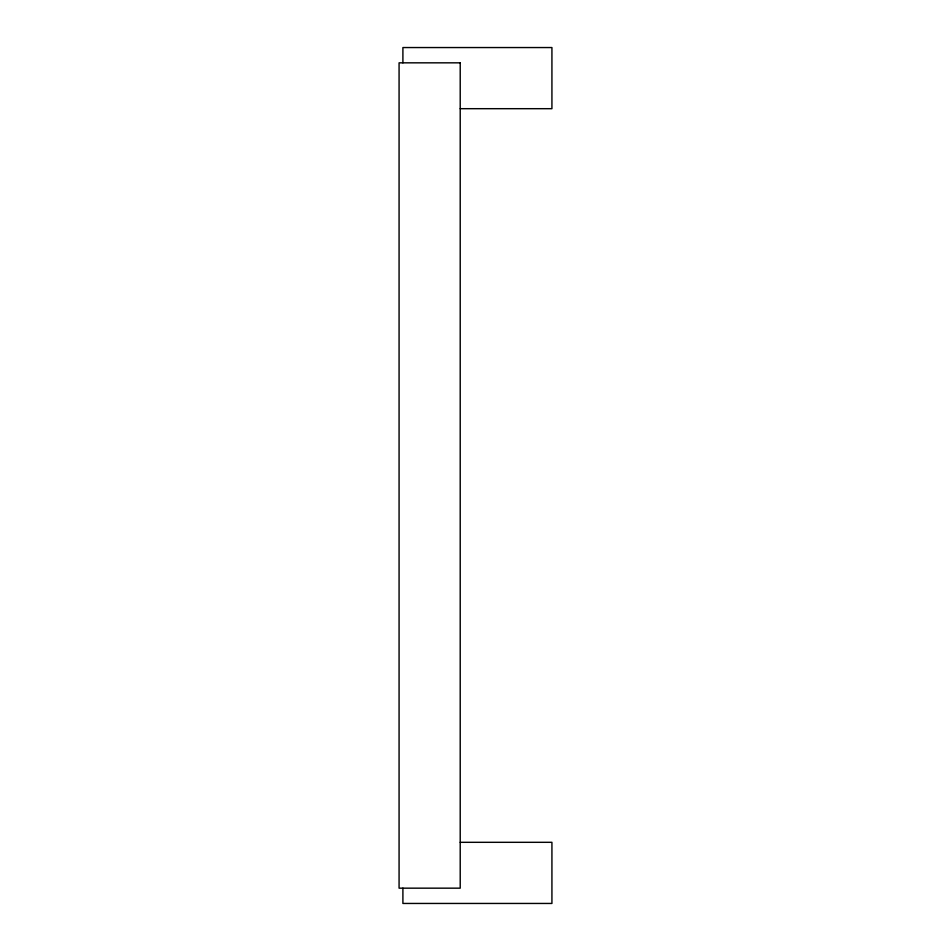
<?xml version="1.0" encoding="UTF-8"?>
<svg xmlns="http://www.w3.org/2000/svg" width="951" height="951" viewBox="0 0 951 951"><rect width="100%" height="100%" fill="white"/><g stroke="black" fill="none" stroke-linecap="round" stroke-linejoin="round"><path stroke-width="1.43" d="M460.213 108.687L551.925 108.687L551.925 47.55L402.903 47.55L402.903 62.837M460.213 842.313L551.925 842.313L551.925 903.45L402.903 903.45L402.903 888.163M460.213 62.837L399.075 62.837L399.075 888.163L460.213 888.163L460.213 62.837"/></g></svg>
